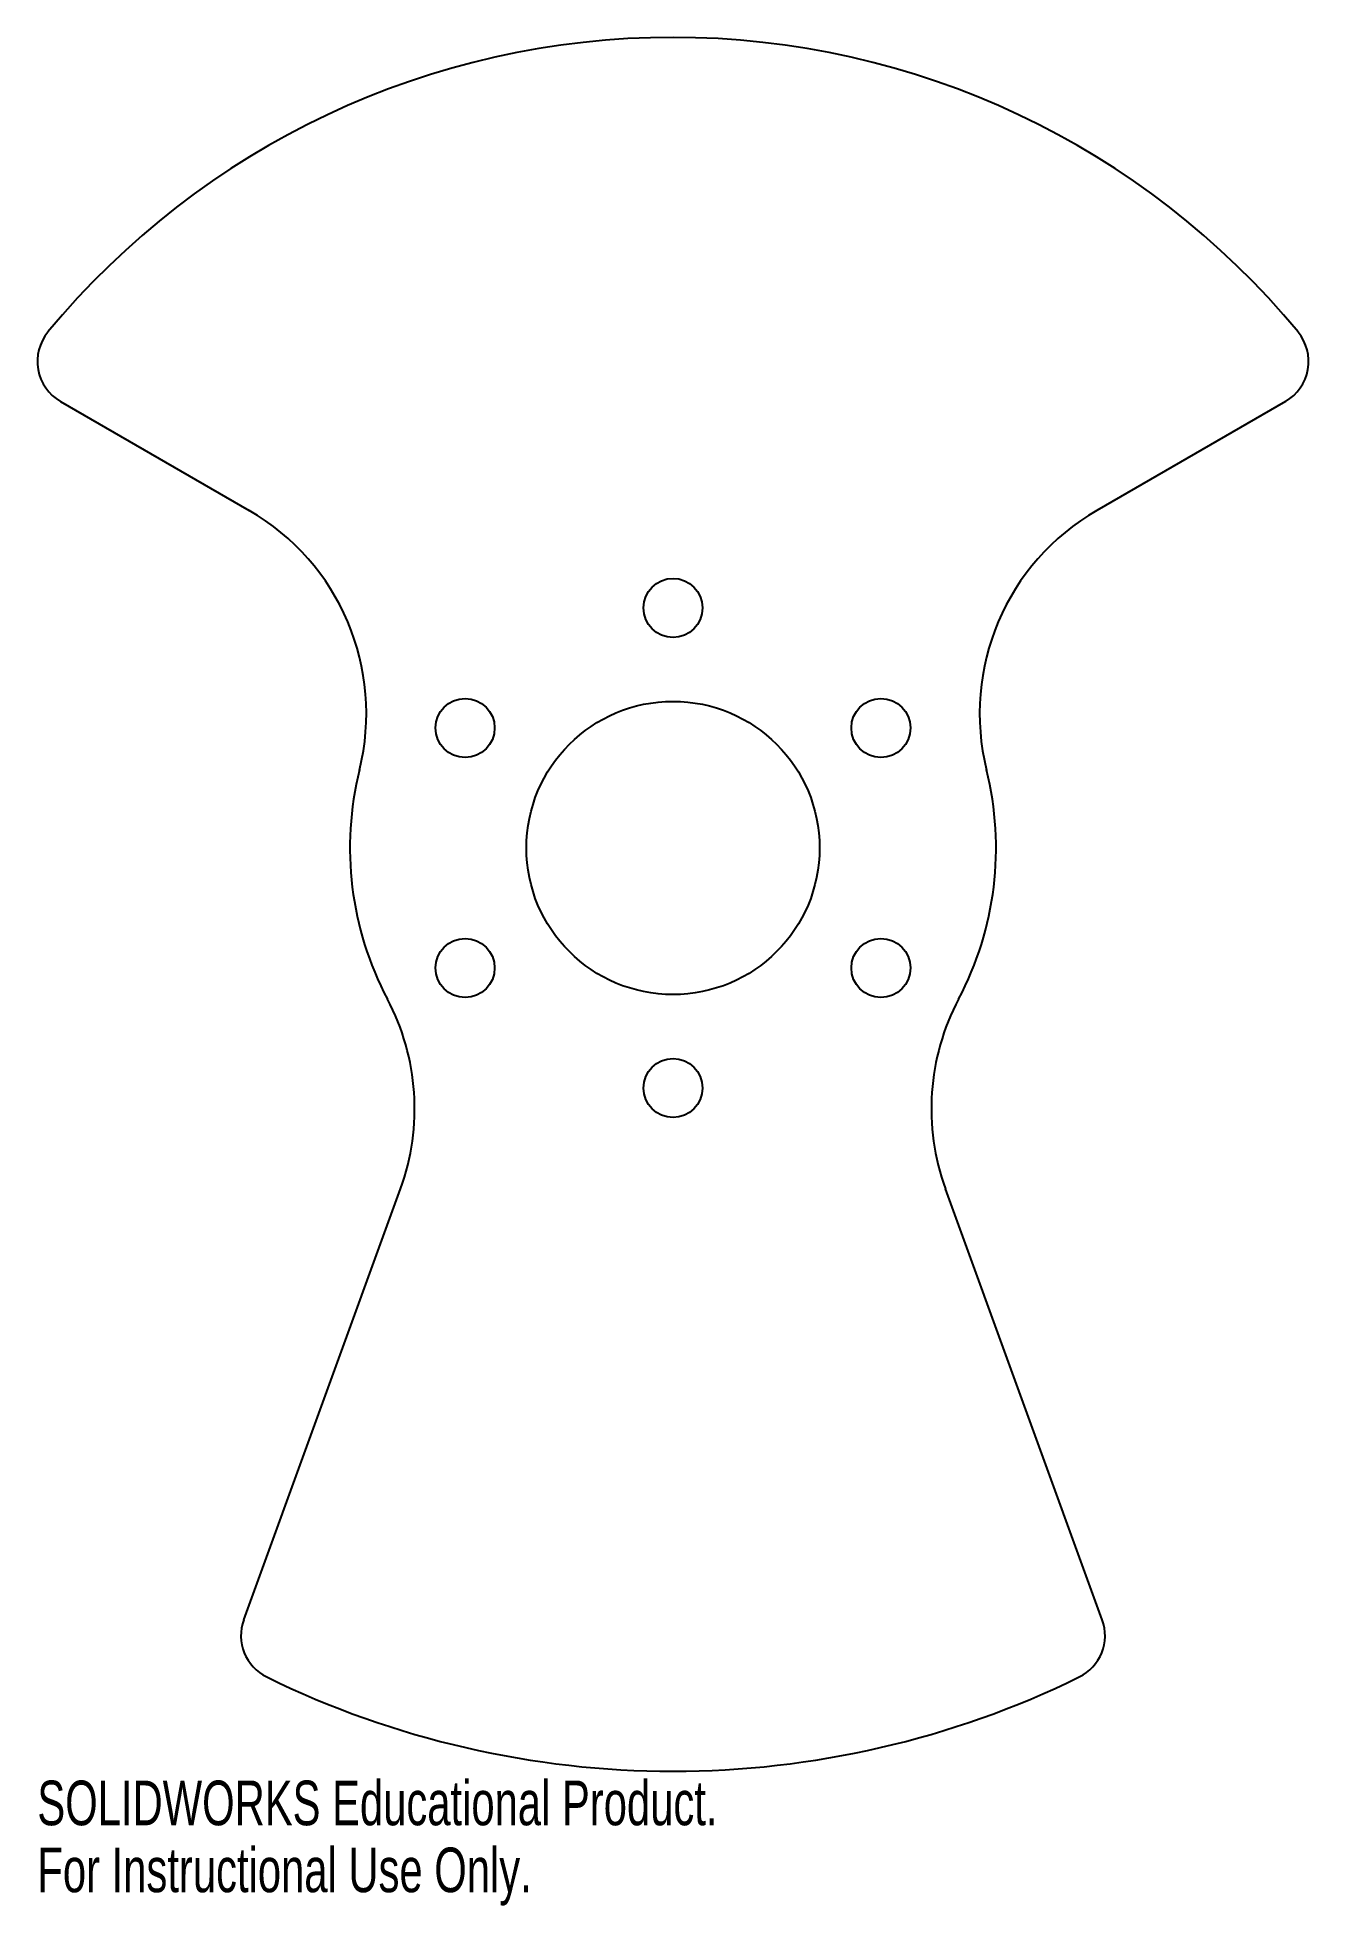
# Model space of a CAD drawing. Header units: millimetres. Extents: x -69 to 69, y -115 to 88.
import ezdxf

# ---------------------------------------------------------------- set-up
doc = ezdxf.new("R2010")
doc.units = ezdxf.units.MM
doc.styles.add('SLDTEXTSTYLE0', font='TXT', dxfattribs={"width": 0.7})

msp = doc.modelspace()

# ---------------------------------------------------------------- linework, layer by layer
at = {"color": 7, "linetype": 'Continuous', "lineweight": 25}
for p, q in [((-66.36, 48.37), (-45.92, 36.57)), ((66.36, 48.37), (45.92, 36.57)), ((-46.51, -83.59), (-29.52, -36.93)), ((46.51, -83.59), (29.52, -36.93))]:
    msp.add_line(p, q, dxfattribs=at)
for centre, radius in [((0, 26), 3.2), ((-22.52, 13), 3.2), ((22.52, 13), 3.2), ((0, 0), 15.88), ((-22.52, -13), 3.2), ((22.52, -13), 3.2), ((0, -26), 3.2)]:
    msp.add_circle(centre, radius, dxfattribs=at)
for centre, radius, start, end in [((0, 0), 87.8, 39.5332, 140.4668), ((-63.86, 52.7), 5, 140.4668, 240), ((63.86, 52.7), 5, 300, 39.5332), ((-58.62, 14.57), 25.4, 346.0378, 60), ((58.62, 14.57), 25.4, 120, 193.9622), ((0, 0), 35, 166.0378, 207.8734), ((0, 0), 35, 332.1266, 13.9622), ((-53.39, -28.24), 25.4, 340, 27.8734), ((53.39, -28.24), 25.4, 152.1266, 200), ((-41.81, -85.3), 5, 160, 243.8882), ((41.81, -85.3), 5, 296.1118, 20), ((0, 0), 100, 243.8882, 296.1118)]:
    msp.add_arc(centre, radius, start, end, dxfattribs=at)

# ---------------------------------------------------------------- texts
at = {"color": 7, "linetype": 'Continuous', "char_height": 4.8336, "attachment_point": 1, "style": 'SLDTEXTSTYLE0'}
for s, insert in [('SOLIDWORKS Educational Product.', (-68.86, -101.02)), ('For Instructional Use Only.', (-68.86, -108.27))]:
    msp.add_mtext(s, dxfattribs=dict(at, insert=insert))

doc.saveas('drawing.dxf')
